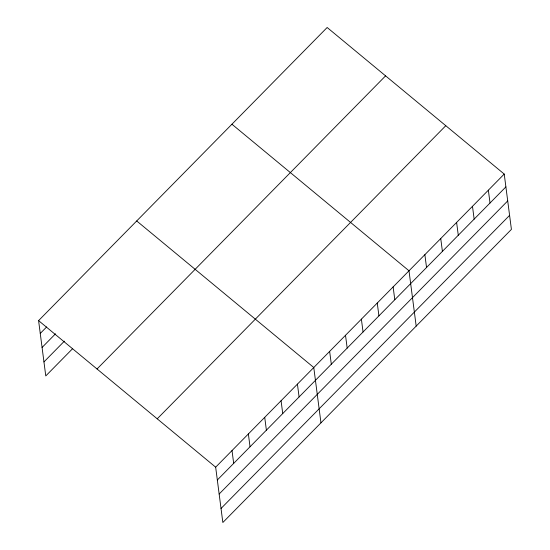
<?xml version="1.0" encoding="UTF-8"?>
<svg xmlns="http://www.w3.org/2000/svg" width="550" height="550" viewBox="0 0 550 550"><rect width="100%" height="100%" fill="white"/><g stroke="black" fill="none" stroke-linecap="round" stroke-linejoin="round"><path stroke-width="0.82" d="M38.589 320.616L327.154 27.5L504.226 174.068L511.411 229.384L222.846 522.5L215.662 467.177L38.589 320.616L45.774 375.932L72.641 348.645M40.253 333.438L46.681 326.913M42.075 347.462L55.509 333.816M43.952 361.907L64.391 341.144M97.027 368.981L385.584 75.866M157.231 418.811L445.789 125.696M215.662 467.177L504.226 174.068M217.333 479.999L505.89 186.89M219.154 494.024L507.712 200.915M221.031 508.475L509.589 215.359M231.928 124.224L409.001 270.793L416.185 326.116M136.703 220.956L313.775 367.517L320.959 422.84M488.352 190.19L490.022 203.012M472.484 206.305L474.148 219.134M456.61 222.427L458.281 235.249M440.743 238.549L442.406 251.371M424.868 254.671L426.539 267.493M393.126 286.914L394.797 299.736M377.259 303.036L378.922 315.858M361.384 319.158L363.055 331.98M345.517 335.28L347.181 348.102M329.643 351.402L331.313 364.224M297.426 384.127L299.09 396.956M281.071 400.737L282.734 413.559M264.722 417.347L266.386 430.169M248.366 433.957L250.03 446.779M232.018 450.567L233.681 463.389"/></g></svg>
